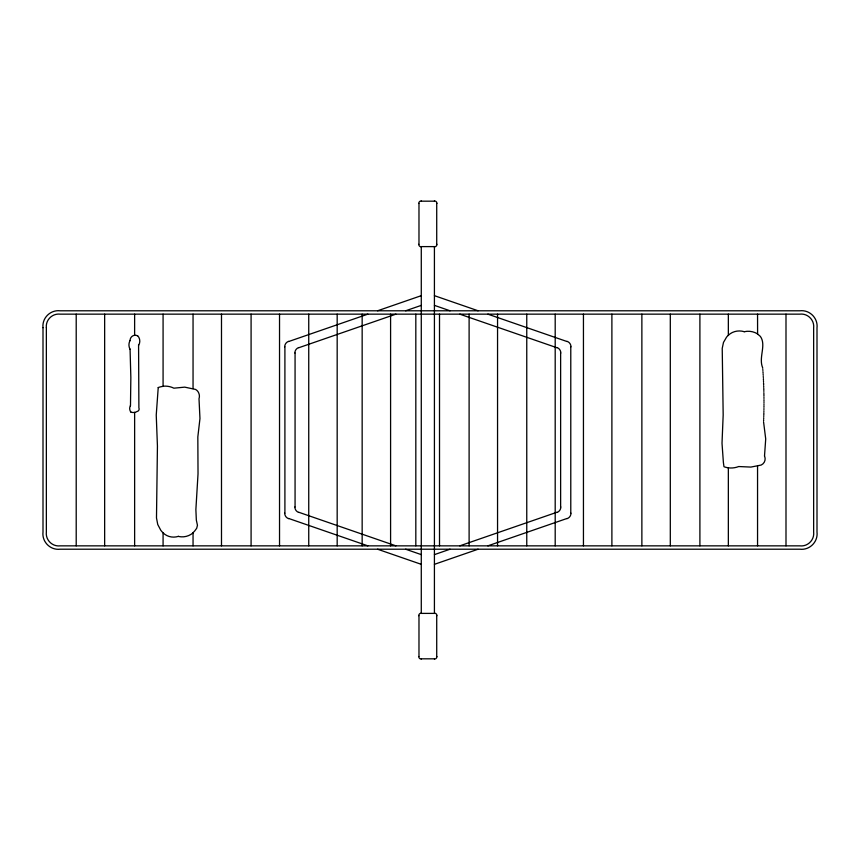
<?xml version="1.0" encoding="UTF-8"?>
<svg xmlns="http://www.w3.org/2000/svg" width="860" height="860" viewBox="0 0 860 860"><rect width="100%" height="100%" fill="white"/><g stroke="black" fill="none" stroke-linecap="round" stroke-linejoin="round"><path stroke-width="1.29" d="M130.086 340.592A5.214 5.214 0 0 1 134.622 335.26L134.633 314.147M763.981 402.974L763.981 402.437M763.97 404.598L763.97 404.06M763.97 405.683L763.959 406.758M763.938 408.382L763.949 407.844M763.916 410.005L763.927 409.467M763.884 411.628L763.895 411.091M763.863 412.703L763.798 415.412M763.755 417.035L763.766 416.498M130.483 405.769L130.849 377.422L130.064 349.085M763.701 418.659L763.712 418.111M763.659 419.734L763.615 420.819M158.229 387.548L156.24 415.025L157.434 446.06L156.488 517.946L157.745 524.503L160.809 530.298A22.79 22.79 0 0 0 163.024 532.77C166.958 536.855 173.182 538.134 178.504 536.307M764.508 456.069L765.712 438.944L763.572 421.905M193.005 532.652L193.049 532.609A21.962 21.962 0 0 0 194.672 531.018L196.703 528.276L197.445 525.277L196.338 520.117L195.876 509.604L198.026 473.849L197.832 436.934L199.961 418.54L199.004 398.675A7.869 7.869 0 0 0 199.176 394.342L198.757 393.084A7.063 7.063 0 0 0 195.424 389.397L184.728 387.14L173.892 388.183A19.672 19.672 0 0 0 163.12 386.226M764.54 456.058A6.783 6.783 0 0 1 761.154 465.056L750.898 467.077L738.708 466.539A21.059 21.059 0 0 1 728.399 467.84M288.67 341.527L367.865 314.147M377.551 310.793L421.282 295.668M298.829 347.719L395.923 314.147M405.619 310.793L421.282 305.375M434.418 554.625L450.081 549.207M459.767 545.853L556.871 512.28M434.418 564.332L478.138 549.207M487.835 545.853L567.019 518.472M421.282 201.175L434.418 201.175M421.282 658.824L434.418 658.824M744.244 331.691C738.772 330.004 732.43 331.218 728.312 335.314A21.994 21.994 0 0 0 726.549 337.152L723.486 342.409L722.228 348.364L723.174 415.004L722.013 443.265L723.378 462.336L723.97 466.733L724.915 467.044A22.091 22.091 0 0 0 728.345 467.797L728.399 467.797M434.418 295.668L478.138 310.793M487.835 314.147L567.019 341.527M434.418 305.375L450.081 310.793M459.767 314.147L556.871 347.719M298.829 512.28L395.923 545.853M405.619 549.207L421.282 554.625M288.67 518.472L367.865 545.853M377.551 549.207L421.282 564.332M762.702 367.865C758.273 357.588 766.572 345.279 760.423 336.496A20.5 20.5 0 0 0 757.596 334.164L757.553 314.147M762.777 368.951L762.82 369.488M762.895 370.574L762.928 371.112M763.003 372.187L763.067 373.272M763.132 374.347L763.164 374.885M763.228 375.971L763.261 376.508M763.314 377.583L763.347 378.131M763.4 379.206L763.454 380.292M763.508 381.367L763.529 381.904M763.572 382.99L763.659 385.151M763.701 386.226L763.734 387.312M763.766 388.387L763.83 390.548M763.852 391.633L763.863 392.171M763.884 393.256L763.938 395.955M763.949 397.03L763.949 397.578M763.959 398.653L763.97 399.19M763.97 400.276L763.981 401.362M138.578 344.871L138.89 407.877A2.548 2.548 0 0 1 136.998 411.51A7.686 7.686 0 0 1 134.655 412.392A7.439 7.439 0 0 1 131.107 412.166M785.997 314.147L785.997 545.853M757.553 466.055L757.553 545.853M728.345 314.147L728.345 335.346M728.345 467.754L728.345 545.853M699.9 314.147L699.9 545.853M670.305 314.147L670.305 545.853M641.872 314.147L641.872 545.853M611.89 314.147L611.89 545.853M583.446 314.147L583.446 545.853M570.782 346.806L570.782 513.194M560.634 352.998L560.634 507.002M555.195 314.147L555.195 545.853M526.761 314.147L526.761 545.853M497.553 314.147L497.553 545.853M469.108 314.147L469.108 545.853M439.514 314.147L439.514 545.853M436.719 203.465L436.719 244.315M436.719 615.685L436.719 656.535M418.981 203.465L418.981 244.315M418.981 615.685L418.981 656.535M415.821 314.147L415.821 545.853M390.59 314.147L390.59 545.853M362.157 314.147L362.157 545.853M337.174 314.147L337.174 545.853M308.74 314.147L308.74 545.853M295.066 352.998L295.066 507.002M284.907 346.806L284.907 513.194M279.532 314.147L279.532 545.853M251.088 314.147L251.088 545.853M221.493 314.147L221.493 545.853M193.049 314.147L193.049 388.645M193.049 532.577L193.049 545.853M163.077 314.147L163.077 386.366A20.704 20.704 0 0 0 158.229 387.559M163.077 532.727L163.077 545.853M134.633 412.359L134.633 545.853M104.651 314.147L104.651 545.853M76.207 314.147L76.207 545.853M421.282 246.852A2.526 2.526 0 0 1 418.745 244.304M418.745 615.696A2.526 2.526 0 0 1 421.282 613.148M421.282 659.072A2.526 2.526 0 0 1 418.745 656.535M436.955 656.535A2.526 2.526 0 0 1 434.418 659.072M434.418 613.148A2.526 2.526 0 0 1 436.955 615.696M436.955 244.304A2.526 2.526 0 0 1 434.418 246.852M434.418 200.928A2.526 2.526 0 0 1 436.955 203.465M418.745 203.465A2.526 2.526 0 0 1 421.282 200.928M294.873 352.998A5.762 5.762 0 0 1 298.764 347.537M298.764 512.463A5.762 5.762 0 0 1 294.873 507.002M560.827 507.002A5.762 5.762 0 0 1 556.936 512.463M556.936 347.537A5.762 5.762 0 0 1 560.827 352.998M744.255 331.723A17.619 17.619 0 0 1 757.66 333.97M129.968 349.128A9.288 9.288 0 0 1 130.021 340.549M134.622 335.26A5.042 5.042 0 0 1 137.46 335.83M137.654 335.647A8.149 8.149 0 0 1 138.825 345.01M130.989 412.273A6.117 6.117 0 0 1 130.355 405.694M284.714 346.806A5.762 5.762 0 0 1 288.605 341.345M288.605 518.655A5.762 5.762 0 0 1 284.714 513.194M567.084 341.345A5.762 5.762 0 0 1 570.976 346.806M570.976 513.194A5.762 5.762 0 0 1 567.084 518.655M193.134 532.802A16.695 16.695 0 0 1 178.471 536.447M43 327.671L43 531.985C41.774 541.843 50.364 550.443 60.221 549.207L799.779 549.207C809.636 550.443 818.225 541.843 817 531.985L817 328.015C818.225 318.157 809.636 309.557 799.779 310.793L60.221 310.793C50.525 309.6 41.903 317.91 43 327.671M46.354 327.735L46.354 531.985C45.365 539.929 52.288 546.852 60.221 545.853L799.779 545.853C807.712 546.852 814.635 539.929 813.646 531.985L813.646 328.015C814.635 320.07 807.712 313.147 799.779 314.147L60.221 314.147C52.417 313.18 45.472 319.877 46.354 327.735M434.418 246.605L421.282 246.605L421.282 613.395L434.418 613.395L434.418 246.605"/></g></svg>
